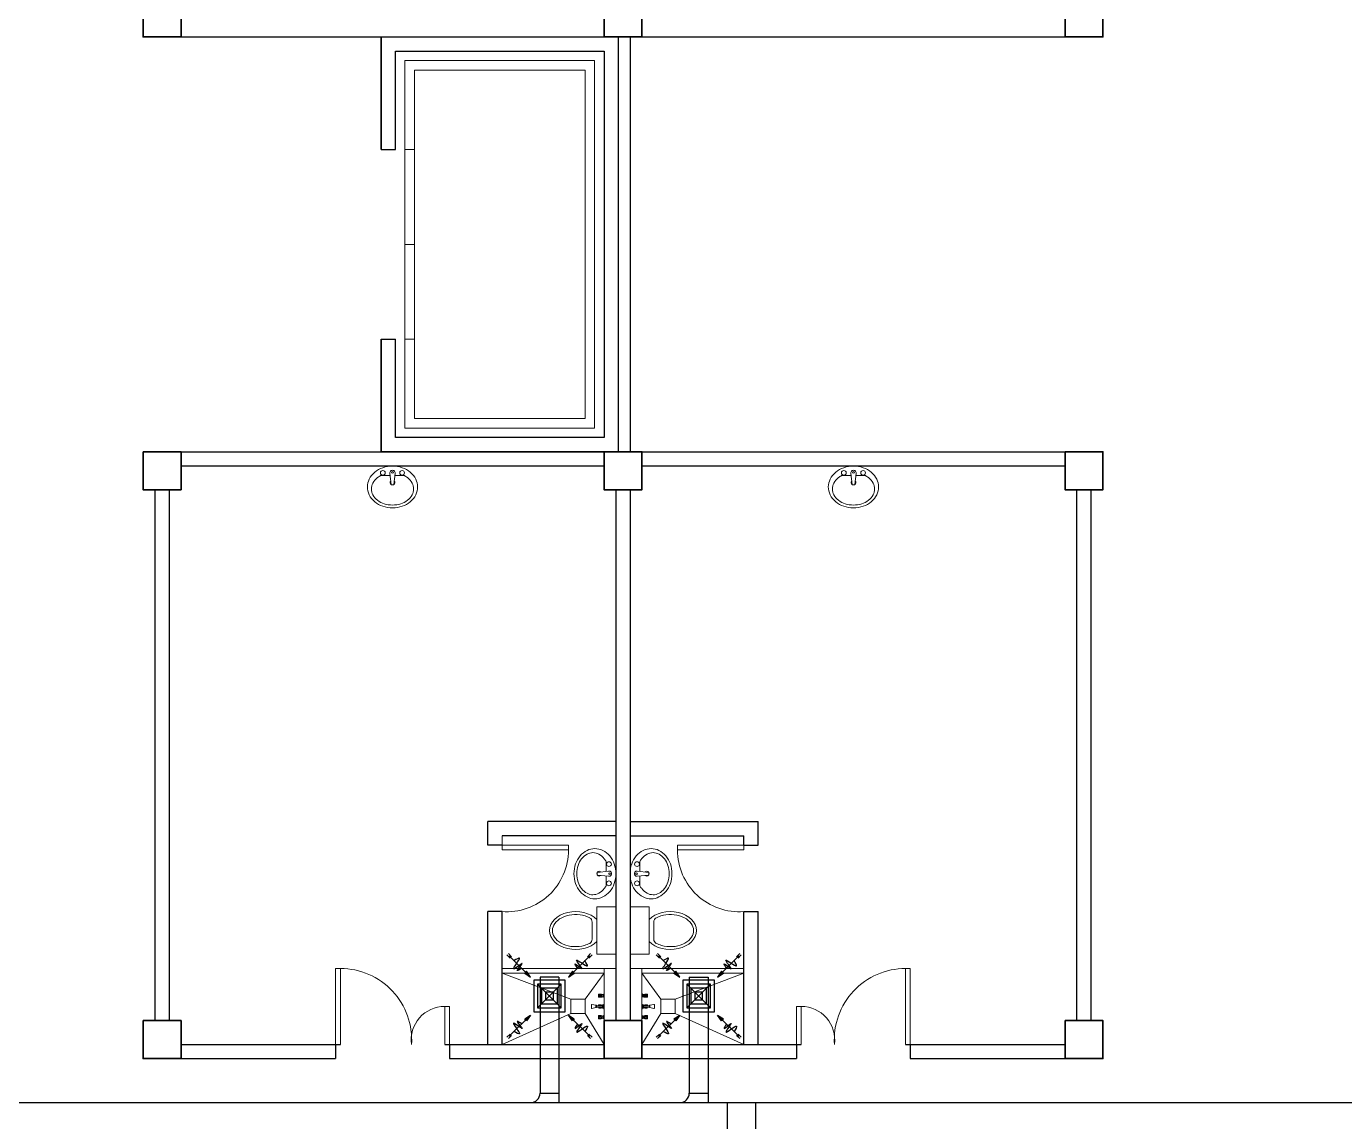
# Model space of a CAD drawing. Header units: millimetres. Extents: x 103 to 228, y 86 to 129.
# Drawn here: x 198.46 to 212.36, y 97.85 to 109.4 of the extents above; entities that cross this region are included whole.
import ezdxf

# ---------------------------------------------------------------- set-up
doc = ezdxf.new("R2010")
doc.units = ezdxf.units.MM
for name, color, linetype in [('AIR', 7, 'Continuous'), ('AIR-00', 8, 'Continuous'), ('AIR-03', 30, 'Continuous'), ('exhaust', 130, 'Continuous')]:
    doc.layers.add(name, color=color, linetype=linetype)

# ---------------------------------------------------------------- blocks, each defined once
blk = doc.blocks.new('GRILL-C-IN')
at = {"layer": 'AIR-00', "ltscale": 3}
for p, q in [((-0.623, 0.601), (-0.674, 0.651)), ((-0.601, 0.623), (-0.651, 0.674)), ((-0.637, 0.637), (-0.3, 0.3)), ((0.637, 0.637), (0.3, 0.3)), ((0.601, 0.623), (0.651, 0.674)), ((0.623, 0.601), (0.674, 0.651)), ((-0.637, -0.637), (-0.3, -0.3)), ((0.637, -0.637), (0.3, -0.3)), ((-0.623, -0.601), (-0.674, -0.651)), ((-0.601, -0.623), (-0.651, -0.674)), ((0.601, -0.623), (0.651, -0.674)), ((0.623, -0.601), (0.674, -0.651))]:
    blk.add_line(p, q, dxfattribs=at)
at = {"layer": 'AIR-00', "color": 50}
for p, q in [((-0.188, 0.187), (0.187, -0.188)), ((0.187, 0.187), (-0.188, -0.188))]:
    blk.add_line(p, q, dxfattribs=at)
at = {"layer": 'AIR-00', "ltscale": 3}
for points in [[(-0.362, 0.393), (-0.393, 0.362), (-0.3, 0.3)], [(0.393, 0.362), (0.362, 0.393), (0.3, 0.3)], [(-0.362, -0.393), (-0.393, -0.362), (-0.3, -0.3)], [(0.393, -0.362), (0.362, -0.393), (0.3, -0.3)]]:
    blk.add_lwpolyline(points, close=True, dxfattribs=at)
at = {"layer": 'AIR-00', "color": 50}
for points in [[(-0.188, -0.188), (0.187, -0.188), (0.187, 0.187), (-0.188, 0.187)], [(-0.125, -0.125), (0.125, -0.125), (0.125, 0.125), (-0.125, 0.125)], [(-0.062, -0.062), (0.062, -0.062), (0.062, 0.062), (-0.062, 0.062)]]:
    blk.add_lwpolyline(points, close=True, dxfattribs=at)
at = {"layer": 'AIR-00', "ltscale": 3}
for points in [[(-0.441, 0.441), (-0.512, 0.404), (-0.432, 0.514), (-0.568, 0.43), (-0.477, 0.6), (-0.561, 0.561)], [(0.441, 0.441), (0.404, 0.512), (0.514, 0.432), (0.43, 0.568), (0.6, 0.477), (0.561, 0.561)], [(-0.441, -0.441), (-0.512, -0.404), (-0.432, -0.514), (-0.568, -0.43), (-0.477, -0.6), (-0.561, -0.561)], [(0.441, -0.441), (0.404, -0.512), (0.514, -0.432), (0.43, -0.568), (0.6, -0.477), (0.561, -0.561)]]:
    blk.add_spline(points, degree=3, dxfattribs=at)
for points in [[(-0.3, 0.3), (-0.362, 0.393), (-0.393, 0.362)], [(0.3, 0.3), (0.393, 0.362), (0.362, 0.393)], [(-0.3, -0.3), (-0.362, -0.393), (-0.393, -0.362)], [(0.3, -0.3), (0.393, -0.362), (0.362, -0.393)]]:
    blk.add_solid(points, dxfattribs=at)
at = {"layer": 'AIR-03', "color": 6}
blk.add_lwpolyline([(-0.25, -0.25), (0.25, -0.25), (0.25, 0.25), (-0.25, 0.25)], close=True, dxfattribs=at)

msp = doc.modelspace()

# ---------------------------------------------------------------- linework, layer by layer
at = {"color": 8, "lineweight": 25}
for p, q in [((200.089, 109.287), (209.414, 109.287)), ((202.201, 109.287), (202.201, 108.099)), ((204.701, 109.287), (204.701, 104.912)), ((204.826, 109.287), (204.826, 104.912)), ((202.201, 108.099), (202.351, 108.099)), ((202.201, 106.099), (202.201, 104.912)), ((202.201, 106.099), (202.351, 106.099)), ((200.089, 104.912), (209.414, 104.912)), ((200.089, 104.762), (204.551, 104.762)), ((204.951, 104.762), (209.414, 104.762)), ((199.814, 104.512), (199.814, 98.912)), ((199.964, 104.512), (199.964, 98.912)), ((204.676, 104.512), (204.676, 98.912)), ((204.826, 104.512), (204.826, 98.912)), ((209.539, 98.912), (209.539, 104.512)), ((209.689, 98.912), (209.689, 104.512)), ((204.676, 101.047), (204.676, 99.097)), ((200.089, 98.662), (201.77, 98.662)), ((201.72, 98.662), (201.72, 98.512)), ((202.87, 98.662), (204.551, 98.662)), ((202.92, 98.662), (202.92, 98.512)), ((204.951, 98.662), (206.632, 98.662)), ((206.582, 98.662), (206.582, 98.512)), ((207.732, 98.662), (209.414, 98.662)), ((207.782, 98.662), (207.782, 98.512)), ((200.089, 98.512), (201.72, 98.512)), ((202.92, 98.512), (206.582, 98.512)), ((207.782, 98.512), (209.414, 98.512))]:
    msp.add_line(p, q, dxfattribs=at)
at = {"color": 8, "lineweight": 9}
for p, q in [((202.451, 108.099), (202.551, 108.099)), ((202.451, 108.099), (202.451, 106.099)), ((202.551, 108.099), (202.551, 106.099)), ((202.551, 107.099), (202.451, 107.099)), ((202.451, 106.099), (202.551, 106.099)), ((202.305, 104.564), (202.292, 104.686)), ((202.334, 104.564), (202.348, 104.686)), ((207.168, 104.564), (207.155, 104.686)), ((207.197, 104.564), (207.21, 104.686)), ((204.478, 100.476), (204.6, 100.49)), ((204.478, 100.447), (204.6, 100.434)), ((204.574, 100.437), (204.574, 100.335)), ((205.024, 100.476), (204.902, 100.49)), ((205.024, 100.447), (204.902, 100.434)), ((204.928, 100.437), (204.928, 100.335)), ((204.476, 100.112), (204.676, 100.112)), ((204.476, 99.612), (204.476, 100.112)), ((204.676, 100.112), (204.676, 99.612)), ((205.026, 100.112), (204.826, 100.112)), ((204.826, 100.112), (204.826, 99.612)), ((205.026, 99.612), (205.026, 100.112)), ((204.426, 99.771), (204.426, 99.952)), ((205.076, 99.771), (205.076, 99.952)), ((204.676, 99.612), (204.476, 99.612)), ((204.826, 99.612), (205.026, 99.612)), ((204.551, 98.662), (204.551, 99.462)), ((204.951, 98.662), (204.951, 99.462)), ((204.492, 99.189), (204.494, 99.189)), ((204.492, 99.162), (204.492, 99.189)), ((204.492, 99.162), (204.494, 99.162)), ((204.494, 99.189), (204.496, 99.192)), ((204.494, 99.162), (204.494, 99.189)), ((204.494, 99.162), (204.496, 99.159)), ((204.496, 99.192), (204.518, 99.192)), ((204.496, 99.159), (204.496, 99.192)), ((204.496, 99.159), (204.518, 99.159)), ((204.505, 99.189), (204.517, 99.189)), ((204.505, 99.182), (204.517, 99.182)), ((204.505, 99.169), (204.517, 99.169)), ((204.505, 99.162), (204.517, 99.162)), ((204.518, 99.192), (204.522, 99.19)), ((204.518, 99.189), (204.518, 99.181)), ((204.518, 99.162), (204.518, 99.17)), ((204.518, 99.159), (204.522, 99.161)), ((204.524, 99.189), (204.53, 99.189)), ((204.524, 99.161), (204.53, 99.161)), ((204.53, 99.161), (204.53, 99.189)), ((204.53, 99.189), (204.532, 99.189)), ((204.53, 99.161), (204.532, 99.162)), ((204.532, 99.162), (204.532, 99.189)), ((204.544, 99.187), (204.532, 99.187)), ((204.544, 99.164), (204.532, 99.164)), ((204.55, 99.193), (204.544, 99.189)), ((204.544, 99.162), (204.544, 99.189)), ((204.55, 99.158), (204.544, 99.162)), ((204.55, 99.193), (204.551, 99.193)), ((204.55, 99.158), (204.55, 99.193)), ((204.55, 99.158), (204.551, 99.158)), ((204.551, 99.158), (204.551, 99.193)), ((204.952, 99.193), (204.951, 99.193)), ((204.951, 99.158), (204.951, 99.193)), ((204.952, 99.158), (204.951, 99.158)), ((204.952, 99.193), (204.959, 99.189)), ((204.952, 99.158), (204.952, 99.193)), ((204.952, 99.158), (204.959, 99.162)), ((204.959, 99.162), (204.959, 99.189)), ((204.959, 99.187), (204.97, 99.187)), ((204.959, 99.164), (204.97, 99.164)), ((204.97, 99.162), (204.97, 99.189)), ((204.973, 99.189), (204.97, 99.189)), ((204.973, 99.161), (204.97, 99.162)), ((204.979, 99.189), (204.973, 99.189)), ((204.973, 99.161), (204.973, 99.189)), ((204.979, 99.161), (204.973, 99.161)), ((204.984, 99.192), (204.98, 99.19)), ((204.984, 99.159), (204.98, 99.161)), ((205.006, 99.192), (204.984, 99.192)), ((204.984, 99.189), (204.984, 99.181)), ((204.984, 99.162), (204.984, 99.17)), ((205.006, 99.159), (204.984, 99.159)), ((204.998, 99.189), (204.985, 99.189)), ((204.998, 99.162), (204.985, 99.162)), ((204.998, 99.182), (204.986, 99.182)), ((204.998, 99.169), (204.986, 99.169)), ((205.008, 99.189), (205.006, 99.192)), ((205.006, 99.159), (205.006, 99.192)), ((205.008, 99.162), (205.006, 99.159)), ((205.01, 99.189), (205.008, 99.189)), ((205.008, 99.162), (205.008, 99.189)), ((205.01, 99.162), (205.008, 99.162)), ((205.01, 99.162), (205.01, 99.189)), ((204.419, 99.081), (204.419, 99.042)), ((204.466, 99.074), (204.424, 99.083)), ((204.466, 99.049), (204.424, 99.041)), ((204.466, 99.049), (204.466, 99.074)), ((204.466, 99.074), (204.473, 99.074)), ((204.466, 99.049), (204.466, 99.074)), ((204.473, 99.049), (204.466, 99.049)), ((204.473, 99.074), (204.473, 99.049)), ((204.536, 99.069), (204.473, 99.069)), ((204.473, 99.054), (204.536, 99.054)), ((204.492, 99.069), (204.492, 99.075)), ((204.492, 99.075), (204.494, 99.075)), ((204.492, 99.049), (204.492, 99.054)), ((204.492, 99.049), (204.494, 99.049)), ((204.494, 99.075), (204.496, 99.078)), ((204.494, 99.069), (204.494, 99.075)), ((204.494, 99.049), (204.494, 99.054)), ((204.494, 99.049), (204.496, 99.045)), ((204.496, 99.069), (204.496, 99.078)), ((204.496, 99.078), (204.518, 99.078)), ((204.496, 99.045), (204.496, 99.054)), ((204.496, 99.045), (204.518, 99.045)), ((204.505, 99.075), (204.517, 99.075)), ((204.505, 99.049), (204.517, 99.049)), ((204.518, 99.078), (204.522, 99.076)), ((204.518, 99.075), (204.518, 99.069)), ((204.518, 99.049), (204.518, 99.054)), ((204.518, 99.045), (204.522, 99.047)), ((204.524, 99.076), (204.53, 99.076)), ((204.524, 99.048), (204.53, 99.048)), ((204.53, 99.069), (204.53, 99.076)), ((204.53, 99.076), (204.532, 99.075)), ((204.53, 99.048), (204.53, 99.054)), ((204.53, 99.048), (204.532, 99.049)), ((204.532, 99.069), (204.532, 99.075)), ((204.536, 99.073), (204.532, 99.073)), ((204.532, 99.049), (204.532, 99.054)), ((204.536, 99.05), (204.532, 99.05)), ((204.536, 99.079), (204.536, 99.044)), ((204.545, 99.079), (204.536, 99.079)), ((204.536, 99.054), (204.536, 99.069)), ((204.536, 99.044), (204.545, 99.044)), ((204.551, 99.091), (204.545, 99.079)), ((204.545, 99.079), (204.545, 99.044)), ((204.545, 99.044), (204.545, 99.079)), ((204.545, 99.044), (204.551, 99.033)), ((204.551, 99.033), (204.551, 99.091)), ((204.951, 99.091), (204.957, 99.079)), ((204.951, 99.033), (204.951, 99.091)), ((204.957, 99.044), (204.951, 99.033)), ((204.957, 99.079), (204.957, 99.044)), ((204.957, 99.044), (204.957, 99.079)), ((204.957, 99.079), (204.967, 99.079)), ((204.967, 99.044), (204.957, 99.044)), ((204.967, 99.079), (204.967, 99.044)), ((204.967, 99.073), (204.97, 99.073)), ((204.967, 99.069), (205.029, 99.069)), ((204.967, 99.054), (204.967, 99.069)), ((205.029, 99.054), (204.967, 99.054)), ((204.967, 99.05), (204.97, 99.05)), ((204.973, 99.076), (204.97, 99.075)), ((204.97, 99.069), (204.97, 99.075)), ((204.97, 99.049), (204.97, 99.054)), ((204.973, 99.048), (204.97, 99.049)), ((204.973, 99.069), (204.973, 99.076)), ((204.979, 99.076), (204.973, 99.076)), ((204.973, 99.048), (204.973, 99.054)), ((204.979, 99.048), (204.973, 99.048)), ((204.984, 99.078), (204.98, 99.076)), ((204.984, 99.045), (204.98, 99.047)), ((205.006, 99.078), (204.984, 99.078)), ((204.984, 99.075), (204.984, 99.069)), ((204.984, 99.049), (204.984, 99.054)), ((205.006, 99.045), (204.984, 99.045)), ((204.998, 99.075), (204.985, 99.075)), ((204.998, 99.049), (204.985, 99.049)), ((205.006, 99.069), (205.006, 99.078)), ((205.008, 99.075), (205.006, 99.078)), ((205.006, 99.045), (205.006, 99.054)), ((205.008, 99.049), (205.006, 99.045)), ((205.008, 99.069), (205.008, 99.075)), ((205.01, 99.075), (205.008, 99.075)), ((205.008, 99.049), (205.008, 99.054)), ((205.01, 99.049), (205.008, 99.049)), ((205.01, 99.069), (205.01, 99.075)), ((205.01, 99.049), (205.01, 99.054)), ((205.036, 99.074), (205.029, 99.074)), ((205.029, 99.074), (205.029, 99.049)), ((205.029, 99.049), (205.036, 99.049)), ((205.036, 99.074), (205.078, 99.083)), ((205.036, 99.049), (205.036, 99.074)), ((205.036, 99.049), (205.036, 99.074)), ((205.036, 99.049), (205.078, 99.041)), ((205.083, 99.081), (205.083, 99.042)), ((204.492, 98.935), (204.492, 98.961)), ((204.492, 98.961), (204.494, 98.961)), ((204.492, 98.935), (204.494, 98.935)), ((204.494, 98.961), (204.496, 98.965)), ((204.494, 98.935), (204.494, 98.961)), ((204.494, 98.935), (204.496, 98.932)), ((204.496, 98.932), (204.496, 98.965)), ((204.496, 98.965), (204.518, 98.965)), ((204.496, 98.932), (204.518, 98.932)), ((204.505, 98.961), (204.517, 98.961)), ((204.505, 98.954), (204.517, 98.954)), ((204.505, 98.942), (204.517, 98.942)), ((204.505, 98.935), (204.517, 98.935)), ((204.518, 98.965), (204.522, 98.963)), ((204.518, 98.961), (204.518, 98.954)), ((204.518, 98.935), (204.518, 98.942)), ((204.518, 98.932), (204.522, 98.934)), ((204.524, 98.962), (204.53, 98.962)), ((204.524, 98.934), (204.53, 98.934)), ((204.53, 98.962), (204.532, 98.961)), ((204.53, 98.934), (204.53, 98.962)), ((204.53, 98.934), (204.532, 98.935)), ((204.532, 98.935), (204.532, 98.961)), ((204.544, 98.96), (204.532, 98.96)), ((204.544, 98.937), (204.532, 98.937)), ((204.55, 98.965), (204.544, 98.962)), ((204.544, 98.935), (204.544, 98.962)), ((204.55, 98.931), (204.544, 98.935)), ((204.55, 98.931), (204.55, 98.965)), ((204.55, 98.965), (204.551, 98.965)), ((204.55, 98.931), (204.551, 98.931)), ((204.551, 98.931), (204.551, 98.965)), ((204.951, 98.931), (204.951, 98.965)), ((204.952, 98.965), (204.951, 98.965)), ((204.952, 98.931), (204.951, 98.931)), ((204.952, 98.931), (204.952, 98.965)), ((204.952, 98.965), (204.959, 98.962)), ((204.952, 98.931), (204.959, 98.935)), ((204.959, 98.935), (204.959, 98.962)), ((204.959, 98.96), (204.97, 98.96)), ((204.959, 98.937), (204.97, 98.937)), ((204.973, 98.962), (204.97, 98.961)), ((204.97, 98.935), (204.97, 98.961)), ((204.973, 98.934), (204.97, 98.935)), ((204.973, 98.934), (204.973, 98.962)), ((204.979, 98.962), (204.973, 98.962)), ((204.979, 98.934), (204.973, 98.934)), ((204.984, 98.965), (204.98, 98.963)), ((204.984, 98.932), (204.98, 98.934)), ((205.006, 98.965), (204.984, 98.965)), ((204.984, 98.961), (204.984, 98.954)), ((204.984, 98.935), (204.984, 98.942)), ((205.006, 98.932), (204.984, 98.932)), ((204.998, 98.961), (204.985, 98.961)), ((204.998, 98.935), (204.985, 98.935)), ((204.998, 98.954), (204.986, 98.954)), ((204.998, 98.942), (204.986, 98.942)), ((205.006, 98.932), (205.006, 98.965)), ((205.008, 98.961), (205.006, 98.965)), ((205.008, 98.935), (205.006, 98.932)), ((205.008, 98.935), (205.008, 98.961)), ((205.01, 98.961), (205.008, 98.961)), ((205.01, 98.935), (205.008, 98.935)), ((205.01, 98.935), (205.01, 98.961))]:
    msp.add_line(p, q, dxfattribs=at)
at = {"color": 8, "lineweight": 25, "ltscale": 0.3}
for p, q in [((203.326, 100.762), (203.326, 101.012)), ((204.676, 101.012), (203.326, 101.012)), ((204.826, 101.012), (206.176, 101.012)), ((206.176, 100.762), (206.176, 101.012)), ((204.676, 100.862), (203.476, 100.862)), ((204.826, 100.862), (206.026, 100.862)), ((206.026, 100.762), (206.026, 100.862)), ((203.476, 100.762), (203.326, 100.762)), ((206.026, 100.762), (206.176, 100.762)), ((203.326, 98.662), (203.326, 100.062)), ((203.476, 100.062), (203.326, 100.062)), ((203.476, 98.662), (203.476, 100.062)), ((206.026, 98.662), (206.026, 100.062)), ((206.026, 100.062), (206.176, 100.062)), ((206.176, 98.662), (206.176, 100.062))]:
    msp.add_line(p, q, dxfattribs=at)
at = {"color": 8, "lineweight": 13, "ltscale": 0.3}
msp.add_line((203.476, 100.762), (203.476, 100.862), dxfattribs=at)
at = {"color": 8, "lineweight": 9, "ltscale": 0.3}
for p, q in [((204.201, 99.137), (203.476, 99.412)), ((204.351, 99.137), (204.551, 99.412)), ((205.151, 99.137), (204.951, 99.412)), ((205.301, 99.137), (206.026, 99.412)), ((204.201, 98.987), (203.476, 98.662)), ((204.351, 98.987), (204.551, 98.662)), ((205.151, 98.987), (204.951, 98.662)), ((205.301, 98.987), (206.026, 98.662))]:
    msp.add_line(p, q, dxfattribs=at)
at = {"color": 8, "lineweight": 35}
for points in [[(199.689, 109.687), (200.089, 109.687), (200.089, 109.287), (199.689, 109.287)], [(204.551, 109.687), (204.951, 109.687), (204.951, 109.287), (204.551, 109.287)], [(209.414, 109.687), (209.814, 109.687), (209.814, 109.287), (209.414, 109.287)], [(199.689, 104.912), (200.089, 104.912), (200.089, 104.512), (199.689, 104.512)], [(204.551, 104.912), (204.951, 104.912), (204.951, 104.512), (204.551, 104.512)], [(209.414, 104.912), (209.814, 104.912), (209.814, 104.512), (209.414, 104.512)], [(199.689, 98.912), (200.089, 98.912), (200.089, 98.512), (199.689, 98.512)], [(204.551, 98.912), (204.951, 98.912), (204.951, 98.512), (204.551, 98.512)], [(209.414, 98.912), (209.814, 98.912), (209.814, 98.512), (209.414, 98.512)]]:
    msp.add_lwpolyline(points, close=True, dxfattribs=at)
at = {"color": 8, "lineweight": 25}
for points in [[(202.201, 108.099), (202.201, 109.287), (204.701, 109.287), (204.701, 104.912), (202.201, 104.912), (202.201, 106.099)], [(202.351, 108.099), (202.351, 109.137), (204.551, 109.137), (204.551, 105.062), (202.351, 105.062), (202.351, 106.099)]]:
    msp.add_lwpolyline(points, dxfattribs=at)
at = {"color": 8, "lineweight": 9}
for points in [[(202.451, 108.099), (202.451, 109.037), (204.451, 109.037), (204.451, 105.162), (202.451, 105.162), (202.451, 106.099)], [(202.551, 108.099), (202.551, 108.937), (204.351, 108.937), (204.351, 105.262), (202.551, 105.262), (202.551, 106.099)]]:
    msp.add_lwpolyline(points, dxfattribs=at)
for points in [[(202.055, 104.541, 0.11576), (202.074, 104.458, 0.104047), (202.132, 104.385, 0.090875), (202.216, 104.337, 0.083344), (202.32, 104.32, 0.083344), (202.423, 104.337, 0.090875), (202.507, 104.385, 0.104047), (202.566, 104.458, 0.11576), (202.585, 104.541, 0.11576), (202.566, 104.623, 0.104047), (202.507, 104.697, 0.090875), (202.423, 104.744, 0.083344), (202.32, 104.762, 0.083344), (202.216, 104.744, 0.090875), (202.132, 104.697, 0.104047), (202.074, 104.623, 0.11576)], [(206.917, 104.541, 0.11576), (206.937, 104.458, 0.104047), (206.995, 104.385, 0.090875), (207.079, 104.337, 0.083344), (207.182, 104.32, 0.083344), (207.286, 104.337, 0.090875), (207.37, 104.385, 0.104047), (207.428, 104.458, 0.11576), (207.447, 104.541, 0.11576), (207.428, 104.623, 0.104047), (207.37, 104.697, 0.090875), (207.286, 104.744, 0.083344), (207.182, 104.762, 0.083344), (207.079, 104.744, 0.090875), (206.995, 104.697, 0.104047), (206.937, 104.623, 0.11576)], [(204.455, 100.197, -0.11576), (204.373, 100.216, -0.104047), (204.299, 100.274, -0.090875), (204.251, 100.358, -0.083344), (204.234, 100.462, -0.083344), (204.251, 100.565, -0.090875), (204.299, 100.649, -0.104047), (204.373, 100.707, -0.11576), (204.455, 100.727, -0.11576), (204.538, 100.707, -0.104047), (204.611, 100.649, -0.090875), (204.659, 100.565, -0.083344), (204.676, 100.462, -0.083344), (204.659, 100.358, -0.090875), (204.611, 100.274, -0.104047), (204.538, 100.216, -0.11576)], [(205.047, 100.197, 0.11576), (205.13, 100.216, 0.104047), (205.203, 100.274, 0.090875), (205.251, 100.358, 0.083344), (205.268, 100.462, 0.083344), (205.251, 100.565, 0.090875), (205.203, 100.649, 0.104047), (205.13, 100.707, 0.11576), (205.047, 100.727, 0.11576), (204.965, 100.707, 0.104047), (204.891, 100.649, 0.090875), (204.843, 100.565, 0.083344), (204.826, 100.462, 0.083344), (204.843, 100.358, 0.090875), (204.891, 100.274, 0.104047), (204.965, 100.216, 0.11576)]]:
    msp.add_lwpolyline(points, format="xyb", close=True, dxfattribs=at)
for points in [[(202.097, 104.52, 0.124838), (202.113, 104.457, 0.105788), (202.163, 104.4, 0.086697), (202.232, 104.363, 0.076776), (202.32, 104.35, 0.076776), (202.407, 104.363, 0.086697), (202.477, 104.4, 0.105788), (202.526, 104.457, 0.124838), (202.542, 104.52, 0.124838), (202.526, 104.582, 0.105788), (202.477, 104.64, 0.040067), (202.446, 104.66), (202.344, 104.66, 0.040067)], [(202.295, 104.66), (202.193, 104.66, 0.040067), (202.163, 104.64, 0.105788), (202.113, 104.582, 0.124838), (202.097, 104.52, 0.124838)], [(206.96, 104.52, 0.124838), (206.976, 104.457, 0.105788), (207.025, 104.4, 0.086697), (207.095, 104.363, 0.076776), (207.182, 104.35, 0.076776), (207.27, 104.363, 0.086697), (207.34, 104.4, 0.105788), (207.389, 104.457, 0.124838), (207.405, 104.52, 0.124838), (207.389, 104.582, 0.105788), (207.34, 104.64, 0.040067), (207.309, 104.66), (207.207, 104.66, 0.040067)], [(207.158, 104.66), (207.056, 104.66, 0.040067), (207.025, 104.64, 0.105788), (206.976, 104.582, 0.124838), (206.96, 104.52, 0.124838)], [(204.434, 100.239, -0.124838), (204.372, 100.255, -0.105788), (204.314, 100.304, -0.086697), (204.278, 100.374, -0.076776), (204.264, 100.462, -0.076776), (204.278, 100.549, -0.086697), (204.314, 100.619, -0.105788), (204.372, 100.668, -0.124838), (204.434, 100.684, -0.124838), (204.497, 100.668, -0.105788), (204.554, 100.619, -0.040067), (204.574, 100.588), (204.574, 100.486, -0.040067)], [(205.068, 100.239, 0.124838), (205.131, 100.255, 0.105788), (205.188, 100.304, 0.086697), (205.225, 100.374, 0.076776), (205.238, 100.462, 0.076776), (205.225, 100.549, 0.086697), (205.188, 100.619, 0.105788), (205.131, 100.668, 0.124838), (205.068, 100.684, 0.124838), (205.006, 100.668, 0.105788), (204.948, 100.619, 0.040067), (204.928, 100.588), (204.928, 100.486, 0.040067)]]:
    msp.add_lwpolyline(points, format="xyb", dxfattribs=at)
at = {"color": 8, "lineweight": 13, "ltscale": 0.03}
for points in [[(203.476, 100.762), (203.476, 100.712), (204.176, 100.712), (204.176, 100.762)], [(206.026, 100.762), (206.026, 100.712), (205.326, 100.712), (205.326, 100.762)], [(201.77, 98.662), (201.72, 98.662), (201.72, 99.462), (201.77, 99.462)], [(207.732, 98.662), (207.782, 98.662), (207.782, 99.462), (207.732, 99.462)], [(202.92, 98.662), (202.87, 98.662), (202.87, 99.062), (202.92, 99.062)], [(206.582, 98.662), (206.632, 98.662), (206.632, 99.062), (206.582, 99.062)]]:
    msp.add_lwpolyline(points, close=True, dxfattribs=at)
at = {"color": 8, "lineweight": 9, "ltscale": 0.3}
for points in [[(204.551, 99.412), (203.476, 99.412), (203.476, 99.462), (204.676, 99.462), (204.676, 99.462)], [(204.951, 99.412), (206.026, 99.412), (206.026, 99.462), (204.826, 99.462), (204.826, 99.462)]]:
    msp.add_lwpolyline(points, dxfattribs=at)
at = {"color": 8, "lineweight": 9, "ltscale": 0.03}
for points in [[(204.351, 99.137), (204.351, 98.987), (204.201, 98.987), (204.201, 99.137)], [(205.151, 99.137), (205.151, 98.987), (205.301, 98.987), (205.301, 99.137)]]:
    msp.add_lwpolyline(points, close=True, dxfattribs=at)
at = {"color": 8, "lineweight": 9}
for centre, radius in [((202.218, 104.689), 0.0255), ((202.421, 104.689), 0.0255), ((207.081, 104.689), 0.0255), ((207.284, 104.689), 0.0255), ((202.32, 104.695), 0.0095), ((207.182, 104.695), 0.0095), ((204.603, 100.563), 0.0255), ((204.899, 100.563), 0.0255), ((204.61, 100.462), 0.0095), ((204.893, 100.462), 0.0095), ((204.603, 100.36), 0.0255), ((204.899, 100.36), 0.0255)]:
    msp.add_circle(centre, radius, dxfattribs=at)
for centre, radius, start, end in [((202.32, 104.689), 0.028, 353.7545, 186.2455), ((207.182, 104.689), 0.028, 353.7545, 186.2455), ((202.32, 104.587), 0.025, 138.7978, 233.6932), ((202.32, 104.587), 0.025, 306.3068, 41.2022), ((207.182, 104.587), 0.025, 138.7978, 233.6932), ((207.182, 104.587), 0.025, 306.3068, 41.2022), ((202.32, 104.658), 0.0948, 261.2026, 278.7974), ((202.32, 104.587), 0.025, 251.3793, 288.6207), ((207.182, 104.658), 0.0948, 261.2026, 278.7974), ((207.182, 104.587), 0.025, 251.3793, 288.6207), ((204.501, 100.462), 0.025, 161.3793, 198.6207), ((204.572, 100.462), 0.0948, 171.2026, 188.7974), ((204.501, 100.462), 0.025, 48.7978, 143.6932), ((204.501, 100.462), 0.025, 216.3068, 311.2022), ((204.603, 100.462), 0.028, 263.7545, 96.2455), ((204.899, 100.462), 0.028, 83.7545, 276.2455), ((205.001, 100.462), 0.025, 36.3068, 131.2022), ((205.001, 100.462), 0.025, 228.7978, 323.6932), ((204.93, 100.462), 0.0948, 351.2026, 8.7974), ((205.001, 100.462), 0.025, 341.3793, 18.6207), ((204.41, 100.415), 0.181, 298.4636, 322.6185), ((204.373, 100.443), 0.228, 322.6185, 331.7963), ((205.129, 100.443), 0.228, 208.2037, 217.3815), ((205.092, 100.415), 0.181, 217.3815, 241.5364), ((204.434, 100.371), 0.131, 270, 298.4636), ((205.068, 100.371), 0.131, 241.5364, 270), ((204.376, 99.952), 0.05, 0, 61.9916), ((205.126, 99.952), 0.05, 118.0084, 180), ((204.376, 99.771), 0.05, 298.1501, 0), ((205.126, 99.771), 0.05, 180, 241.8499)]:
    msp.add_arc(centre, radius, start, end, dxfattribs=at)
at = {"color": 8, "lineweight": 13, "ltscale": 0.03}
for centre, radius, start, end in [((203.524, 100.712), 0.652, 265.7578, 0), ((205.978, 100.712), 0.652, 180, 274.2422), ((201.77, 98.71), 0.752, 356.3048, 90), ((207.732, 98.71), 0.752, 90, 183.6952), ((202.87, 98.709), 0.353, 90, 187.6281), ((206.632, 98.709), 0.353, 352.3719, 90)]:
    msp.add_arc(centre, radius, start, end, dxfattribs=at)
at = {"color": 8, "lineweight": 9, "extrusion": (0, 0, -1)}
msp.add_ellipse((204.251, 99.862), major_axis=(0.275, 0), ratio=0.727273, start_param=0.612555, end_param=5.670631, dxfattribs=at)
at = {"color": 8, "lineweight": 9}
for centre, major_axis, ratio, start_param, end_param in [((205.251, 99.862), (-0.275, 0), 0.727273, 0.612555, 5.670631), ((204.979, 99.193), (-0.00268, 0.00268), 1, 2.356082, 2.850023), ((204.983, 99.175), (-0.00268, 0.00268), 1, 0.203142, 1.36743), ((204.979, 99.158), (-0.00268, 0.00268), 1, -1.279452, -0.785511), ((204.991, 99.171), (-0.00887, 0.00887), 1, -0.157871, 0.203142), ((204.991, 99.18), (0.00887, 0.00887), 1, 2.938226, 3.299239), ((204.991, 99.204), (-0.0118, 0.0118), 1, 1.703115, 1.83534), ((204.991, 99.147), (-0.0118, 0.0118), 1, -0.264769, -0.132543), ((204.985, 99.192), (-0.00268, 0.00268), 1, 1.728443, 2.356082), ((204.986, 99.178), (0.00268, 0.00268), 1, 0.785286, 1.412925), ((204.986, 99.173), (0.00268, 0.00268), 1, 3.299239, 3.926878), ((204.985, 99.159), (0.00268, 0.00268), 1, 0.785286, 1.412925), ((204.997, 99.201), (-0.00896, 0.00896), 1, 2.418785, 3.129871), ((204.997, 99.171), (0.00738, 0.00738), 1, 6.21008, 6.994878), ((204.997, 99.18), (0.00738, 0.00738), 1, 4.000472, 4.78527), ((204.997, 99.15), (-0.00896, 0.00896), 1, -1.559299, -0.848214), ((205.002, 99.175), (-0.00268, 0.00268), 1, 3.214474, 4.639283), ((204.422, 99.044), (-0.00268, -0.00268), 1, 6.066732, 7.436794), ((204.979, 99.08), (0.00268, 0.00268), 1, 3.926878, 4.42082), ((204.979, 99.044), (-0.00268, 0.00268), 1, -1.279452, -0.785511), ((204.991, 99.09), (0.0118, 0.0118), 1, 3.273911, 3.406137), ((204.991, 99.034), (0.0118, 0.0118), 1, 1.306028, 1.438253), ((204.985, 99.079), (0.00268, 0.00268), 1, 3.299239, 3.926878), ((204.985, 99.045), (-0.00268, 0.00268), 1, -0.785511, -0.157871), ((204.997, 99.088), (-0.00896, 0.00896), 1, 2.418785, 3.129871), ((204.997, 99.036), (0.00896, 0.00896), 1, 0.011497, 0.722582), ((205.08, 99.079), (0.00268, 0.00268), 1, 6.066508, 7.43657), ((204.979, 98.966), (0.00268, 0.00268), 1, 3.926878, 4.42082), ((204.983, 98.948), (-0.00268, 0.00268), 1, 0.203142, 1.36743), ((204.979, 98.93), (0.00268, 0.00268), 1, 0.291344, 0.785286), ((204.991, 98.943), (0.00887, 0.00887), 1, 1.412925, 1.773938), ((204.991, 98.953), (-0.00887, 0.00887), 1, 1.36743, 1.728443), ((204.991, 98.976), (-0.0118, 0.0118), 1, 1.703115, 1.83534), ((204.991, 98.92), (-0.0118, 0.0118), 1, -0.264769, -0.132543), ((204.985, 98.965), (0.00268, 0.00268), 1, 3.299239, 3.926878), ((204.986, 98.95), (0.00268, 0.00268), 1, 0.785286, 1.412925), ((204.986, 98.946), (0.00268, 0.00268), 1, 3.299239, 3.926878), ((204.985, 98.931), (-0.00268, 0.00268), 1, -0.785511, -0.157871), ((204.997, 98.974), (0.00896, 0.00896), 1, 3.989582, 4.700667), ((204.997, 98.944), (-0.00738, 0.00738), 1, 4.639283, 5.424081), ((204.997, 98.953), (0.00738, 0.00738), 1, 4.000472, 4.78527), ((204.997, 98.922), (-0.00896, 0.00896), 1, -1.559299, -0.848214), ((205.002, 98.948), (0.00268, 0.00268), 1, 4.78527, 6.21008)]:
    msp.add_ellipse(centre, major_axis=major_axis, ratio=ratio, start_param=start_param, end_param=end_param, dxfattribs=at)
at = {"color": 8, "lineweight": 9, "extrusion": (-2.88216e-41, 4.99074e-41, -1)}
for centre, major_axis, start_param, end_param in [((204.5, 99.175), (0.00268, -0.00268), 1.643677, 3.068487), ((204.505, 99.201), (-0.00896, -0.00896), -0.722807, -0.011722), ((204.505, 99.171), (-0.00738, -0.00738), 1.497691, 2.282489), ((204.505, 99.18), (0.00738, -0.00738), 0.858879, 1.643677), ((204.505, 99.15), (0.00896, -0.00896), 3.15309, 3.864175), ((204.517, 99.192), (-0.00268, -0.00268), -1.41315, -0.785511), ((204.517, 99.178), (0.00268, -0.00268), 3.926878, 4.554518), ((204.517, 99.173), (0.00268, -0.00268), 0.157647, 0.785286), ((204.517, 99.159), (-0.00268, -0.00268), 2.356082, 2.983721), ((204.511, 99.204), (0.0118, -0.0118), 0.132318, 0.264544), ((204.512, 99.171), (-0.00887, -0.00887), 2.983721, 3.344735), ((204.512, 99.18), (-0.00887, -0.00887), 4.509022, 4.870036), ((204.511, 99.147), (0.0118, -0.0118), 4.44762, 4.579846), ((204.524, 99.193), (-0.00268, -0.00268), -0.785511, -0.291569), ((204.519, 99.175), (0.00268, -0.00268), 4.915531, 6.079819), ((204.524, 99.158), (-0.00268, -0.00268), 1.862141, 2.356082), ((204.422, 99.079), (-0.00268, -0.00268), 1.354119, 2.724181), ((204.505, 99.088), (0.00896, -0.00896), 0.847989, 1.559075), ((204.505, 99.036), (0.00896, -0.00896), 3.15309, 3.864175), ((204.517, 99.079), (0.00268, -0.00268), 0.157647, 0.785286), ((204.517, 99.045), (0.00268, -0.00268), 3.926878, 4.554518), ((204.511, 99.09), (-0.0118, -0.0118), -1.438478, -1.306252), ((204.511, 99.034), (-0.0118, -0.0118), 2.876824, 3.009049), ((204.524, 99.08), (0.00268, -0.00268), 0.785286, 1.279227), ((204.524, 99.044), (0.00268, -0.00268), 3.432937, 3.926878), ((204.5, 98.948), (0.00268, -0.00268), 1.643677, 3.068487), ((204.505, 98.974), (-0.00896, -0.00896), -0.722807, -0.011722), ((204.505, 98.944), (-0.00738, -0.00738), 1.497691, 2.282489), ((204.505, 98.953), (0.00738, -0.00738), 0.858879, 1.643677), ((204.505, 98.922), (0.00896, -0.00896), 3.15309, 3.864175), ((204.517, 98.965), (-0.00268, -0.00268), -1.41315, -0.785511), ((204.517, 98.95), (0.00268, -0.00268), 3.926878, 4.554518), ((204.517, 98.946), (0.00268, -0.00268), 0.157647, 0.785286), ((204.517, 98.931), (-0.00268, -0.00268), 2.356082, 2.983721), ((204.511, 98.976), (0.0118, -0.0118), 0.132318, 0.264544), ((204.512, 98.943), (-0.00887, -0.00887), 2.983721, 3.344735), ((204.512, 98.953), (-0.00887, -0.00887), 4.509022, 4.870036), ((204.511, 98.92), (-0.0118, -0.0118), 2.876824, 3.009049), ((204.524, 98.966), (-0.00268, -0.00268), -0.785511, -0.291569), ((204.519, 98.948), (0.00268, -0.00268), 4.915531, 6.079819), ((204.524, 98.93), (-0.00268, -0.00268), 1.862141, 2.356082)]:
    msp.add_ellipse(centre, major_axis=major_axis, ratio=1, start_param=start_param, end_param=end_param, dxfattribs=at)
at = {"color": 8, "lineweight": 9, "extrusion": (2.88216e-41, 4.99074e-41, -1)}
msp.add_ellipse((205.08, 99.044), major_axis=(-0.00268, 0.00268), ratio=1, start_param=2.92514, end_param=4.295202, dxfattribs=at)
at = {"color": 8, "lineweight": 9}
for points in [[(204.4, 99.727), (204.383, 99.718), (204.365, 99.711), (204.274, 99.684), (204.187, 99.689), (204.055, 99.747), (204.014, 99.797), (204, 99.895), (204.026, 99.947), (204.138, 100.021), (204.221, 100.039), (204.335, 100.024), (204.37, 100.012), (204.4, 99.996)], [(205.103, 99.727), (205.119, 99.718), (205.137, 99.711), (205.228, 99.684), (205.315, 99.689), (205.447, 99.747), (205.488, 99.797), (205.502, 99.895), (205.476, 99.947), (205.365, 100.021), (205.281, 100.039), (205.167, 100.024), (205.132, 100.012), (205.103, 99.996)]]:
    msp.add_open_spline(points, degree=3, knots=[0.937253, 0.937253, 0.937253, 0.937253, 1.185372, 1.185372, 2.113864, 2.113864, 3.042356, 3.042356, 3.970847, 3.970847, 4.899339, 4.899339, 5.346062, 5.346062, 5.346062, 5.346062], dxfattribs=at)
at = {"layer": 'exhaust'}
for p, q in [((203.876, 99.369), (203.876, 98.147)), ((204.076, 99.369), (203.876, 99.369)), ((204.076, 99.369), (204.076, 98.047)), ((205.45, 99.369), (205.45, 98.147)), ((205.45, 99.369), (205.65, 99.369)), ((205.65, 99.369), (205.65, 98.047)), ((188.893, 98.047), (221.497, 98.047)), ((203.876, 98.147), (204.076, 98.147)), ((205.45, 98.147), (205.65, 98.147)), ((205.85, 98.047), (205.85, 97.647)), ((206.15, 98.047), (206.15, 97.647))]:
    msp.add_line(p, q, dxfattribs=at)
for centre in [(203.776, 98.147), (205.35, 98.147)]:
    msp.add_arc(centre, 0.1, 270, 0, dxfattribs=at)

# ---------------------------------------------------------------- block references
at = {"layer": 'AIR', "xscale": 0.6658363358532475, "yscale": 0.6658363358532475, "zscale": 0.6658363358532475}
for p in [(203.976, 99.171), (205.55, 99.171)]:
    msp.add_blockref('GRILL-C-IN', p, dxfattribs=at)

doc.saveas('drawing.dxf')
